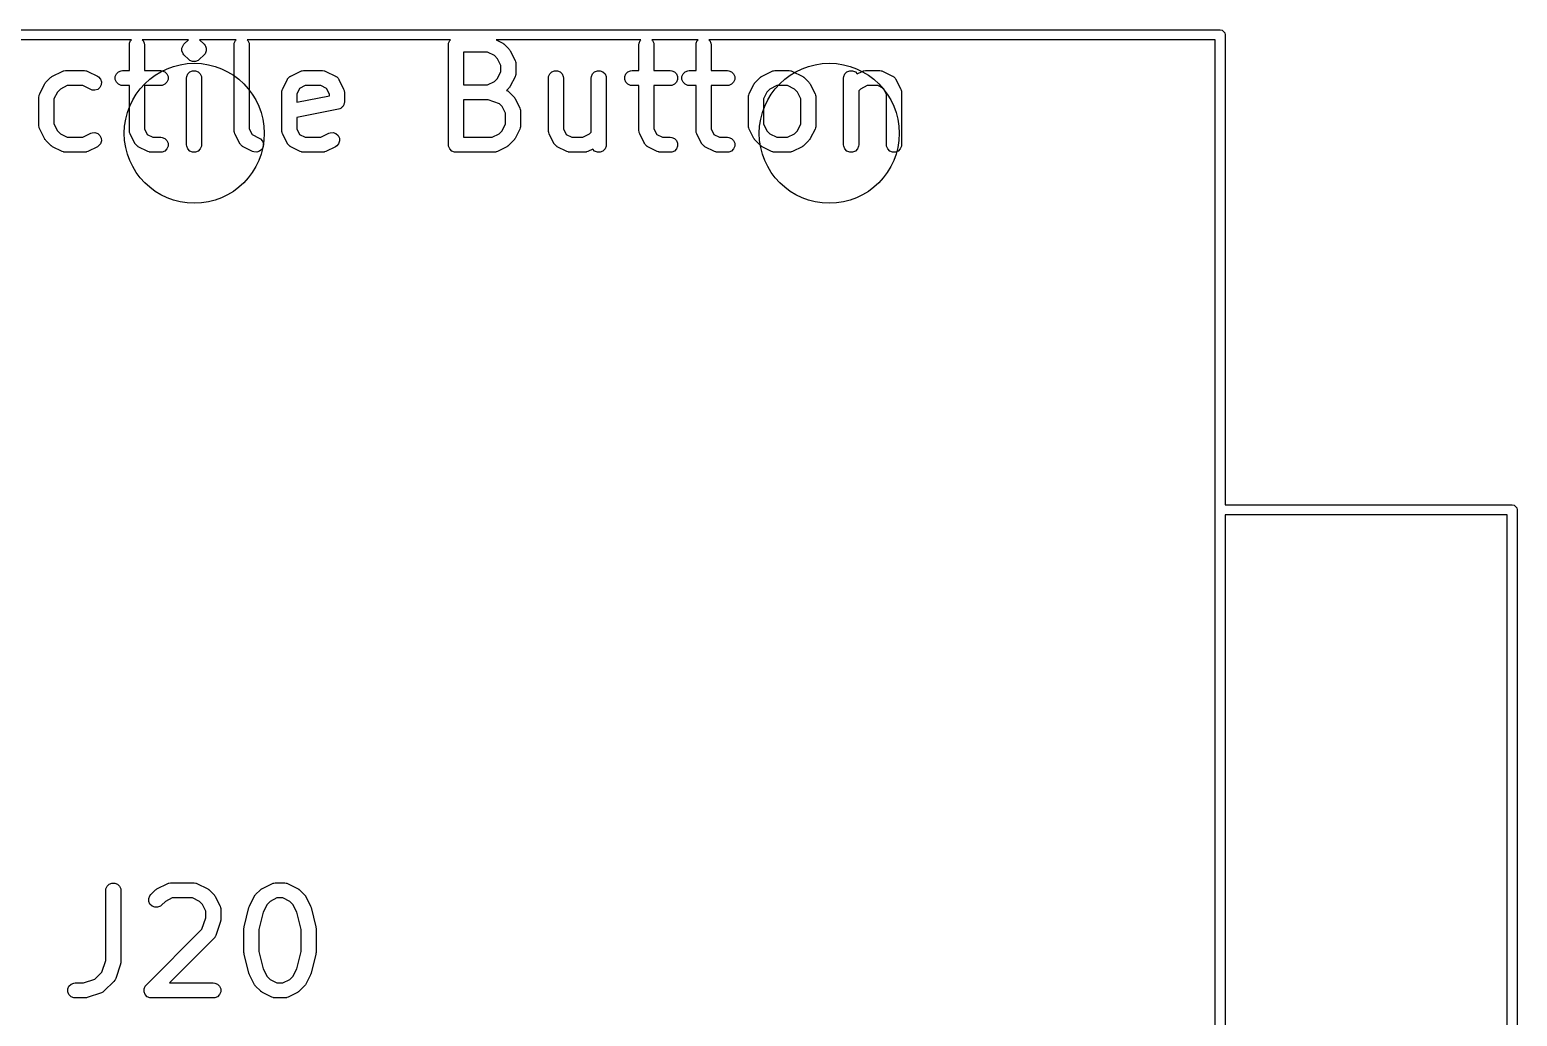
# Model space of a CAD drawing. Extents: x 0.58 to 7.69, y -5.21 to -0.56.
# Drawn here: x 1.04 to 1.625, y -3.291 to -2.903 of the extents above; entities that cross this region are included whole.
import ezdxf

# ---------------------------------------------------------------- set-up
doc = ezdxf.new("R2010")
doc.units = 0
doc.header["$MEASUREMENT"] = 0
doc.layers.add('BLACK', color=7, linetype='CONTINUOUS')

msp = doc.modelspace()

# ---------------------------------------------------------------- linework, layer by layer
at = {"layer": 'BLACK', "linetype": 'CONTINUOUS'}
for p, q in [((0.69685, -2.90295), (1.50827, -2.90295)), ((1.50827, -2.90295), (1.50902, -2.9031)), ((1.50902, -2.9031), (1.51009, -2.90417)), ((1.51009, -2.90417), (1.51024, -2.90492)), ((1.07961, -2.90689), (1.00138, -2.90689)), ((1.07879, -2.90885), (1.07884, -2.90828)), ((1.07879, -2.91902), (1.07879, -2.90885)), ((1.07884, -2.90828), (1.07928, -2.90721)), ((1.07928, -2.90721), (1.07961, -2.90689)), ((1.10202, -2.90689), (1.08387, -2.90689)), ((1.08387, -2.90689), (1.08419, -2.90721)), ((1.08419, -2.90721), (1.08464, -2.90828)), ((1.08464, -2.90828), (1.08469, -2.90885)), ((1.08469, -2.90885), (1.08469, -2.91902)), ((1.09947, -2.91015), (1.09991, -2.90909)), ((1.09947, -2.9113), (1.09947, -2.91015)), ((1.09991, -2.90909), (1.10027, -2.90864)), ((1.10027, -2.90864), (1.10202, -2.90689)), ((1.12085, -2.90689), (1.10645, -2.90689)), ((1.10645, -2.90689), (1.1082, -2.90864)), ((1.1082, -2.90864), (1.10857, -2.90909)), ((1.10857, -2.90909), (1.10871, -2.90943)), ((1.10871, -2.90943), (1.10901, -2.91015)), ((1.10901, -2.91015), (1.10901, -2.9113)), ((1.12003, -2.90885), (1.12009, -2.90828)), ((1.12003, -2.9426), (1.12003, -2.90885)), ((1.12009, -2.90828), (1.12053, -2.90721)), ((1.12053, -2.90721), (1.12085, -2.90689)), ((1.20521, -2.90689), (1.12512, -2.90689)), ((1.12512, -2.90689), (1.12544, -2.90721)), ((1.12544, -2.90721), (1.12588, -2.90828)), ((1.12588, -2.90828), (1.12594, -2.90885)), ((1.12594, -2.90885), (1.12594, -2.9419)), ((1.2044, -2.90885), (1.20445, -2.90828)), ((1.2044, -2.94822), (1.2044, -2.90885)), ((1.20445, -2.90828), (1.20489, -2.90721)), ((1.20489, -2.90721), (1.20521, -2.90689)), ((1.28021, -2.90689), (1.22315, -2.90689)), ((1.22315, -2.90689), (1.22554, -2.90808)), ((1.22554, -2.90808), (1.22579, -2.90824)), ((1.22579, -2.90824), (1.22586, -2.90827)), ((1.22586, -2.90827), (1.22594, -2.90834)), ((1.22594, -2.90834), (1.22603, -2.90839)), ((1.22603, -2.90839), (1.22608, -2.90845)), ((1.22608, -2.90845), (1.22631, -2.90864)), ((1.22631, -2.90864), (1.22818, -2.91051)), ((1.22818, -2.91051), (1.22837, -2.91074)), ((1.27939, -2.90885), (1.27944, -2.90828)), ((1.27939, -2.91902), (1.27939, -2.90885)), ((1.27944, -2.90828), (1.27988, -2.90721)), ((1.27988, -2.90721), (1.28021, -2.90689)), ((1.3027, -2.90689), (1.28447, -2.90689)), ((1.28447, -2.90689), (1.28479, -2.90721)), ((1.28479, -2.90721), (1.28524, -2.90828)), ((1.28524, -2.90828), (1.28529, -2.90885)), ((1.28529, -2.90885), (1.28529, -2.91902)), ((1.30188, -2.90885), (1.30194, -2.90828)), ((1.30188, -2.91902), (1.30188, -2.90885)), ((1.30194, -2.90828), (1.30238, -2.90721)), ((1.30238, -2.90721), (1.3027, -2.90689)), ((1.30697, -2.90689), (1.30729, -2.90721)), ((1.5063, -2.90689), (1.30697, -2.90689)), ((1.30729, -2.90721), (1.30773, -2.90828)), ((1.30773, -2.90828), (1.30779, -2.90885)), ((1.30779, -2.90885), (1.30779, -2.91902)), ((1.5063, -3.61949), (1.5063, -2.90689)), ((1.51024, -2.90492), (1.51024, -3.08996)), ((1.09991, -2.91237), (1.09947, -2.9113)), ((1.10027, -2.91281), (1.09991, -2.91237)), ((1.10215, -2.91469), (1.10027, -2.91281)), ((1.1026, -2.91506), (1.10215, -2.91469)), ((1.10366, -2.9155), (1.1026, -2.91506)), ((1.10481, -2.9155), (1.10366, -2.9155)), ((1.10366, -2.9155), (1.10366, -2.9155)), ((1.10588, -2.91506), (1.10481, -2.9155)), ((1.10481, -2.9155), (1.10481, -2.9155)), ((1.10632, -2.91469), (1.10588, -2.91506)), ((1.1082, -2.91281), (1.10632, -2.91469)), ((1.10857, -2.91237), (1.1082, -2.91281)), ((1.10901, -2.9113), (1.10857, -2.91237)), ((1.21978, -2.9118), (1.2103, -2.9118)), ((1.2103, -2.9118), (1.2103, -2.92465)), ((1.22247, -2.91315), (1.21978, -2.9118)), ((1.22367, -2.91435), (1.22247, -2.91315)), ((1.22502, -2.91705), (1.22367, -2.91435)), ((1.22837, -2.91074), (1.22843, -2.91079)), ((1.22843, -2.91079), (1.22849, -2.91088)), ((1.22849, -2.91088), (1.22855, -2.91096)), ((1.22855, -2.91096), (1.22858, -2.91103)), ((1.22858, -2.91103), (1.22874, -2.91128)), ((1.22874, -2.91128), (1.23061, -2.91503)), ((1.23061, -2.91503), (1.23082, -2.91557)), ((1.23082, -2.91557), (1.23083, -2.91568)), ((1.23083, -2.91568), (1.23087, -2.91577)), ((1.23087, -2.91577), (1.23092, -2.91635)), ((1.23092, -2.91635), (1.23092, -2.9201)), ((1.04591, -2.92364), (1.04778, -2.92176)), ((1.04778, -2.92176), (1.04801, -2.92158)), ((1.04801, -2.92158), (1.04806, -2.92152)), ((1.04806, -2.92152), (1.04815, -2.92146)), ((1.04815, -2.92146), (1.04823, -2.92139)), ((1.04823, -2.92139), (1.0483, -2.92136)), ((1.0483, -2.92136), (1.04855, -2.92121)), ((1.04855, -2.92121), (1.0523, -2.91933)), ((1.0523, -2.91933), (1.05284, -2.91913)), ((1.05284, -2.91913), (1.05294, -2.91912)), ((1.05294, -2.91912), (1.05304, -2.91908)), ((1.05304, -2.91908), (1.05362, -2.91902)), ((1.05362, -2.91902), (1.06112, -2.91902)), ((1.06112, -2.91902), (1.06169, -2.91908)), ((1.06169, -2.91908), (1.06179, -2.91912)), ((1.06179, -2.91912), (1.0619, -2.91913)), ((1.0619, -2.91913), (1.06244, -2.91933)), ((1.06244, -2.91933), (1.06619, -2.92121)), ((1.06619, -2.92121), (1.06668, -2.92152)), ((1.06668, -2.92152), (1.06743, -2.92239)), ((1.07322, -2.9214), (1.07366, -2.92033)), ((1.07322, -2.92255), (1.07322, -2.9214)), ((1.07366, -2.92033), (1.07448, -2.91952)), ((1.07448, -2.91952), (1.07554, -2.91908)), ((1.07554, -2.91908), (1.07612, -2.91902)), ((1.07612, -2.91902), (1.07879, -2.91902)), ((1.08469, -2.91902), (1.09111, -2.91902)), ((1.09111, -2.91902), (1.09169, -2.91908)), ((1.09169, -2.91908), (1.09275, -2.91952)), ((1.09275, -2.91952), (1.09357, -2.92033)), ((1.09357, -2.92033), (1.09401, -2.9214)), ((1.09401, -2.9214), (1.09401, -2.92255)), ((1.10128, -2.92197), (1.10134, -2.9214)), ((1.10128, -2.94822), (1.10128, -2.92197)), ((1.10134, -2.9214), (1.10178, -2.92033)), ((1.10178, -2.92033), (1.1026, -2.91952)), ((1.1026, -2.91952), (1.10366, -2.91908)), ((1.10366, -2.91908), (1.10481, -2.91908)), ((1.10481, -2.91908), (1.10588, -2.91952)), ((1.10588, -2.91952), (1.10669, -2.92033)), ((1.10669, -2.92033), (1.10713, -2.9214)), ((1.10713, -2.9214), (1.10719, -2.92197)), ((1.10719, -2.92197), (1.10719, -2.94822)), ((1.14104, -2.92239), (1.14109, -2.92233)), ((1.14109, -2.92233), (1.14127, -2.92204)), ((1.14127, -2.92204), (1.14155, -2.9218)), ((1.14155, -2.9218), (1.1418, -2.92152)), ((1.1418, -2.92152), (1.14209, -2.92133)), ((1.14209, -2.92133), (1.14214, -2.92128)), ((1.14214, -2.92128), (1.14219, -2.92127)), ((1.14219, -2.92127), (1.14229, -2.92121)), ((1.14229, -2.92121), (1.14604, -2.91933)), ((1.14604, -2.91933), (1.14658, -2.91913)), ((1.14658, -2.91913), (1.14668, -2.91912)), ((1.14668, -2.91912), (1.14678, -2.91908)), ((1.14678, -2.91908), (1.14736, -2.91902)), ((1.14736, -2.91902), (1.15486, -2.91902)), ((1.15486, -2.91902), (1.15543, -2.91908)), ((1.15543, -2.91908), (1.15553, -2.91912)), ((1.15553, -2.91912), (1.15564, -2.91913)), ((1.15564, -2.91913), (1.15618, -2.91933)), ((1.15618, -2.91933), (1.15993, -2.92121)), ((1.15993, -2.92121), (1.16002, -2.92127)), ((1.16002, -2.92127), (1.16007, -2.92128)), ((1.16007, -2.92128), (1.16012, -2.92133)), ((1.16012, -2.92133), (1.16042, -2.92152)), ((1.16042, -2.92152), (1.16066, -2.9218)), ((1.16066, -2.9218), (1.16094, -2.92204)), ((1.16094, -2.92204), (1.16112, -2.92233)), ((1.16112, -2.92233), (1.16117, -2.92239)), ((1.22247, -2.9233), (1.22367, -2.9221)), ((1.22367, -2.9221), (1.22502, -2.9194)), ((1.22502, -2.9194), (1.22502, -2.91705)), ((1.23061, -2.92142), (1.22874, -2.92517)), ((1.23082, -2.92088), (1.23061, -2.92142)), ((1.23083, -2.92077), (1.23082, -2.92088)), ((1.23087, -2.92068), (1.23083, -2.92077)), ((1.23092, -2.9201), (1.23087, -2.92068)), ((1.24377, -2.92197), (1.24382, -2.9214)), ((1.24377, -2.9426), (1.24377, -2.92197)), ((1.24382, -2.9214), (1.24426, -2.92033)), ((1.24426, -2.92033), (1.24508, -2.91952)), ((1.24508, -2.91952), (1.24614, -2.91908)), ((1.24614, -2.91908), (1.2473, -2.91908)), ((1.2473, -2.91908), (1.24836, -2.91952)), ((1.24836, -2.91952), (1.24917, -2.92033)), ((1.24917, -2.92033), (1.24962, -2.9214)), ((1.24962, -2.9214), (1.24967, -2.92197)), ((1.24967, -2.92197), (1.24967, -2.9419)), ((1.26064, -2.92197), (1.2607, -2.9214)), ((1.26064, -2.94325), (1.26064, -2.92197)), ((1.2607, -2.9214), (1.26114, -2.92033)), ((1.26114, -2.92033), (1.26195, -2.91952)), ((1.26195, -2.91952), (1.26302, -2.91908)), ((1.26302, -2.91908), (1.26417, -2.91908)), ((1.26417, -2.91908), (1.26523, -2.91952)), ((1.26523, -2.91952), (1.26605, -2.92033)), ((1.26605, -2.92033), (1.26649, -2.9214)), ((1.26649, -2.9214), (1.26654, -2.92197)), ((1.26654, -2.92197), (1.26654, -2.94822)), ((1.27382, -2.9214), (1.27426, -2.92033)), ((1.27382, -2.92255), (1.27382, -2.9214)), ((1.27426, -2.92033), (1.27507, -2.91952)), ((1.27507, -2.91952), (1.27614, -2.91908)), ((1.27614, -2.91908), (1.27672, -2.91902)), ((1.27672, -2.91902), (1.27939, -2.91902)), ((1.28529, -2.91902), (1.29171, -2.91902)), ((1.29171, -2.91902), (1.29229, -2.91908)), ((1.29229, -2.91908), (1.29335, -2.91952)), ((1.29335, -2.91952), (1.29417, -2.92033)), ((1.29417, -2.92033), (1.29461, -2.9214)), ((1.29461, -2.9214), (1.29461, -2.92255)), ((1.29632, -2.9214), (1.29676, -2.92033)), ((1.29632, -2.92255), (1.29632, -2.9214)), ((1.29676, -2.92033), (1.29757, -2.91952)), ((1.29757, -2.91952), (1.29864, -2.91908)), ((1.29864, -2.91908), (1.29921, -2.91902)), ((1.29921, -2.91902), (1.30188, -2.91902)), ((1.30779, -2.91902), (1.31421, -2.91902)), ((1.31421, -2.91902), (1.31479, -2.91908)), ((1.31479, -2.91908), (1.31585, -2.91952)), ((1.31585, -2.91952), (1.31667, -2.92033)), ((1.31667, -2.92033), (1.31711, -2.9214)), ((1.31711, -2.9214), (1.31711, -2.92255)), ((1.32525, -2.92364), (1.32712, -2.92176)), ((1.32712, -2.92176), (1.32735, -2.92158)), ((1.32735, -2.92158), (1.3274, -2.92152)), ((1.3274, -2.92152), (1.32749, -2.92146)), ((1.32749, -2.92146), (1.32757, -2.92139)), ((1.32757, -2.92139), (1.32764, -2.92136)), ((1.32764, -2.92136), (1.32789, -2.92121)), ((1.32789, -2.92121), (1.33164, -2.91933)), ((1.33164, -2.91933), (1.33218, -2.91913)), ((1.33218, -2.91913), (1.33228, -2.91912)), ((1.33228, -2.91912), (1.33238, -2.91908)), ((1.33238, -2.91908), (1.33296, -2.91902)), ((1.33296, -2.91902), (1.33858, -2.91902)), ((1.33858, -2.91902), (1.33916, -2.91908)), ((1.33916, -2.91908), (1.33926, -2.91912)), ((1.33926, -2.91912), (1.33936, -2.91913)), ((1.33936, -2.91913), (1.3399, -2.91933)), ((1.3399, -2.91933), (1.34365, -2.92121)), ((1.34365, -2.92121), (1.3439, -2.92136)), ((1.3439, -2.92136), (1.34397, -2.92139)), ((1.34397, -2.92139), (1.34405, -2.92146)), ((1.34405, -2.92146), (1.34414, -2.92152)), ((1.34414, -2.92152), (1.34419, -2.92158)), ((1.34419, -2.92158), (1.34442, -2.92176)), ((1.34442, -2.92176), (1.34629, -2.92364)), ((1.36, -2.92197), (1.36006, -2.9214)), ((1.36, -2.94822), (1.36, -2.92197)), ((1.36006, -2.9214), (1.3605, -2.92033)), ((1.3605, -2.92033), (1.36131, -2.91952)), ((1.36131, -2.91952), (1.36238, -2.91908)), ((1.36238, -2.91908), (1.36353, -2.91908)), ((1.36353, -2.91908), (1.3646, -2.91952)), ((1.3646, -2.91952), (1.36536, -2.92028)), ((1.36536, -2.92028), (1.36726, -2.91933)), ((1.36726, -2.91933), (1.3678, -2.91913)), ((1.3678, -2.91913), (1.3679, -2.91912)), ((1.3679, -2.91912), (1.368, -2.91908)), ((1.368, -2.91908), (1.36858, -2.91902)), ((1.36858, -2.91902), (1.3742, -2.91902)), ((1.3742, -2.91902), (1.37478, -2.91908)), ((1.37478, -2.91908), (1.37488, -2.91912)), ((1.37488, -2.91912), (1.37498, -2.91913)), ((1.37498, -2.91913), (1.37552, -2.91933)), ((1.37552, -2.91933), (1.37927, -2.92121)), ((1.37927, -2.92121), (1.37937, -2.92127)), ((1.37937, -2.92127), (1.37942, -2.92128)), ((1.37942, -2.92128), (1.37947, -2.92133)), ((1.37947, -2.92133), (1.37976, -2.92152)), ((1.37976, -2.92152), (1.38001, -2.9218)), ((1.38001, -2.9218), (1.38029, -2.92204)), ((1.38029, -2.92204), (1.38047, -2.92233)), ((1.38047, -2.92233), (1.38052, -2.92239)), ((1.04327, -2.92869), (1.04348, -2.92815)), ((1.04348, -2.92815), (1.04535, -2.9244)), ((1.04535, -2.9244), (1.04551, -2.92416)), ((1.04551, -2.92416), (1.04554, -2.92408)), ((1.04554, -2.92408), (1.04561, -2.924)), ((1.04561, -2.924), (1.04566, -2.92391)), ((1.04566, -2.92391), (1.04572, -2.92386)), ((1.04572, -2.92386), (1.04591, -2.92364)), ((1.05042, -2.92747), (1.04907, -2.93017)), ((1.05162, -2.92628), (1.05042, -2.92747)), ((1.05432, -2.92493), (1.05162, -2.92628)), ((1.06042, -2.92493), (1.05432, -2.92493)), ((1.06355, -2.92649), (1.06042, -2.92493)), ((1.06409, -2.9267), (1.06355, -2.92649)), ((1.06524, -2.92678), (1.06409, -2.9267)), ((1.06633, -2.92641), (1.06524, -2.92678)), ((1.0672, -2.92566), (1.06633, -2.92641)), ((1.06771, -2.92463), (1.0672, -2.92566)), ((1.06743, -2.92239), (1.0678, -2.92348)), ((1.0678, -2.92348), (1.06771, -2.92463)), ((1.07366, -2.92361), (1.07322, -2.92255)), ((1.07448, -2.92443), (1.07366, -2.92361)), ((1.07554, -2.92487), (1.07448, -2.92443)), ((1.07612, -2.92493), (1.07554, -2.92487)), ((1.07879, -2.92493), (1.07612, -2.92493)), ((1.07879, -2.9426), (1.07879, -2.92493)), ((1.09111, -2.92493), (1.08469, -2.92493)), ((1.08469, -2.92493), (1.08469, -2.9419)), ((1.09169, -2.92487), (1.09111, -2.92493)), ((1.09275, -2.92443), (1.09169, -2.92487)), ((1.09357, -2.92361), (1.09275, -2.92443)), ((1.09401, -2.92255), (1.09357, -2.92361)), ((1.13878, -2.9276), (1.13884, -2.92702)), ((1.13878, -2.9426), (1.13878, -2.9276)), ((1.13884, -2.92702), (1.13888, -2.92692)), ((1.13888, -2.92682), (1.13909, -2.92628)), ((1.13888, -2.92692), (1.13888, -2.92682)), ((1.13909, -2.92628), (1.14097, -2.92253)), ((1.14097, -2.92253), (1.14103, -2.92243)), ((1.14103, -2.92243), (1.14104, -2.92239)), ((1.14581, -2.92605), (1.14469, -2.9283)), ((1.14805, -2.92493), (1.14581, -2.92605)), ((1.15416, -2.92493), (1.14805, -2.92493)), ((1.1564, -2.92605), (1.15416, -2.92493)), ((1.15753, -2.9283), (1.1564, -2.92605)), ((1.16117, -2.92239), (1.16119, -2.92243)), ((1.16119, -2.92243), (1.16125, -2.92253)), ((1.16125, -2.92253), (1.16312, -2.92628)), ((1.16312, -2.92628), (1.16333, -2.92682)), ((1.16333, -2.92682), (1.16334, -2.92692)), ((1.16334, -2.92692), (1.16338, -2.92702)), ((1.16338, -2.92702), (1.16343, -2.9276)), ((1.16343, -2.9276), (1.16343, -2.93135)), ((1.2103, -2.92465), (1.21978, -2.92465)), ((1.21978, -2.92465), (1.22247, -2.9233)), ((1.22818, -2.92594), (1.22732, -2.9268)), ((1.22732, -2.9268), (1.22756, -2.92691)), ((1.22756, -2.92691), (1.22764, -2.92698)), ((1.22764, -2.92698), (1.22774, -2.92702)), ((1.22774, -2.92702), (1.22818, -2.92739)), ((1.22837, -2.92571), (1.22818, -2.92594)), ((1.22818, -2.92739), (1.23006, -2.92926)), ((1.22843, -2.92566), (1.22837, -2.92571)), ((1.22849, -2.92557), (1.22843, -2.92566)), ((1.22855, -2.92549), (1.22849, -2.92557)), ((1.22858, -2.92542), (1.22855, -2.92549)), ((1.22874, -2.92517), (1.22858, -2.92542)), ((1.27426, -2.92361), (1.27382, -2.92255)), ((1.27507, -2.92443), (1.27426, -2.92361)), ((1.27614, -2.92487), (1.27507, -2.92443)), ((1.27672, -2.92493), (1.27614, -2.92487)), ((1.27939, -2.92493), (1.27672, -2.92493)), ((1.27939, -2.9426), (1.27939, -2.92493)), ((1.29171, -2.92493), (1.28529, -2.92493)), ((1.28529, -2.92493), (1.28529, -2.9419)), ((1.29229, -2.92487), (1.29171, -2.92493)), ((1.29335, -2.92443), (1.29229, -2.92487)), ((1.29417, -2.92361), (1.29335, -2.92443)), ((1.29461, -2.92255), (1.29417, -2.92361)), ((1.29676, -2.92361), (1.29632, -2.92255)), ((1.29757, -2.92443), (1.29676, -2.92361)), ((1.29864, -2.92487), (1.29757, -2.92443)), ((1.29921, -2.92493), (1.29864, -2.92487)), ((1.30188, -2.92493), (1.29921, -2.92493)), ((1.30188, -2.9426), (1.30188, -2.92493)), ((1.31421, -2.92493), (1.30779, -2.92493)), ((1.30779, -2.92493), (1.30779, -2.9419)), ((1.31479, -2.92487), (1.31421, -2.92493)), ((1.31585, -2.92443), (1.31479, -2.92487)), ((1.31667, -2.92361), (1.31585, -2.92443)), ((1.31711, -2.92255), (1.31667, -2.92361)), ((1.32261, -2.92869), (1.32282, -2.92815)), ((1.32282, -2.92815), (1.32469, -2.9244)), ((1.32469, -2.9244), (1.32485, -2.92416)), ((1.32485, -2.92416), (1.32488, -2.92408)), ((1.32488, -2.92408), (1.32495, -2.924)), ((1.32495, -2.924), (1.325, -2.92391)), ((1.325, -2.92391), (1.32506, -2.92386)), ((1.32506, -2.92386), (1.32525, -2.92364)), ((1.32976, -2.92747), (1.32841, -2.93017)), ((1.33096, -2.92628), (1.32976, -2.92747)), ((1.33366, -2.92493), (1.33096, -2.92628)), ((1.33789, -2.92493), (1.33366, -2.92493)), ((1.34058, -2.92628), (1.33789, -2.92493)), ((1.34178, -2.92747), (1.34058, -2.92628)), ((1.34313, -2.93017), (1.34178, -2.92747)), ((1.34629, -2.92364), (1.34648, -2.92386)), ((1.34648, -2.92386), (1.34654, -2.92391)), ((1.34654, -2.92391), (1.3466, -2.924)), ((1.3466, -2.924), (1.34666, -2.92408)), ((1.34666, -2.92408), (1.34669, -2.92416)), ((1.34669, -2.92416), (1.34685, -2.9244)), ((1.34685, -2.9244), (1.34872, -2.92815)), ((1.34872, -2.92815), (1.34893, -2.92869)), ((1.36658, -2.92628), (1.36591, -2.92695)), ((1.36591, -2.92695), (1.36591, -2.94822)), ((1.36928, -2.92493), (1.36658, -2.92628)), ((1.37351, -2.92493), (1.36928, -2.92493)), ((1.37575, -2.92605), (1.37351, -2.92493)), ((1.37687, -2.9283), (1.37575, -2.92605)), ((1.38052, -2.92239), (1.38053, -2.92243)), ((1.38053, -2.92243), (1.38059, -2.92253)), ((1.38059, -2.92253), (1.38247, -2.92628)), ((1.38247, -2.92628), (1.38268, -2.92682)), ((1.38268, -2.92682), (1.38268, -2.92692)), ((1.38268, -2.92692), (1.38272, -2.92702)), ((1.38272, -2.92702), (1.38278, -2.9276)), ((1.38278, -2.9276), (1.38278, -2.94822)), ((1.04317, -2.92947), (1.04322, -2.9289)), ((1.04317, -2.94072), (1.04317, -2.92947)), ((1.04322, -2.9289), (1.04326, -2.9288)), ((1.04326, -2.9288), (1.04327, -2.92869)), ((1.04907, -2.93017), (1.04907, -2.94003)), ((1.14469, -2.9283), (1.14469, -2.9315)), ((1.14469, -2.9315), (1.15753, -2.92893)), ((1.15753, -2.92893), (1.15753, -2.9283)), ((1.16185, -2.93391), (1.16161, -2.93408)), ((1.16212, -2.9338), (1.16185, -2.93391)), ((1.16233, -2.9336), (1.16212, -2.9338)), ((1.16257, -2.93343), (1.16233, -2.9336)), ((1.16273, -2.93319), (1.16257, -2.93343)), ((1.16294, -2.93299), (1.16273, -2.93319)), ((1.16305, -2.93272), (1.16294, -2.93299)), ((1.16321, -2.93248), (1.16305, -2.93272)), ((1.16327, -2.93219), (1.16321, -2.93248)), ((1.16338, -2.93192), (1.16327, -2.93219)), ((1.16343, -2.93135), (1.16338, -2.93192)), ((1.21999, -2.93055), (1.2103, -2.93055)), ((1.2103, -2.93055), (1.2103, -2.94527)), ((1.2245, -2.93205), (1.21999, -2.93055)), ((1.22554, -2.9331), (1.2245, -2.93205)), ((1.22689, -2.93579), (1.22554, -2.9331)), ((1.23006, -2.92926), (1.23025, -2.92949)), ((1.23025, -2.92949), (1.2303, -2.92954)), ((1.2303, -2.92954), (1.23036, -2.92963)), ((1.23036, -2.92963), (1.23043, -2.92971)), ((1.23043, -2.92971), (1.23046, -2.92978)), ((1.23046, -2.92978), (1.23061, -2.93003)), ((1.23061, -2.93003), (1.23249, -2.93378)), ((1.23249, -2.93378), (1.23269, -2.93432)), ((1.32251, -2.92947), (1.32256, -2.9289)), ((1.32251, -2.94072), (1.32251, -2.92947)), ((1.32256, -2.9289), (1.3226, -2.9288)), ((1.3226, -2.9288), (1.32261, -2.92869)), ((1.32841, -2.93017), (1.32841, -2.94003)), ((1.34313, -2.94003), (1.34313, -2.93017)), ((1.34893, -2.92869), (1.34894, -2.9288)), ((1.34894, -2.9288), (1.34898, -2.9289)), ((1.34898, -2.9289), (1.34903, -2.92947)), ((1.34903, -2.92947), (1.34903, -2.94072)), ((1.37687, -2.94822), (1.37687, -2.9283)), ((1.16106, -2.93424), (1.14469, -2.93752)), ((1.14469, -2.93752), (1.14469, -2.9419)), ((1.16161, -2.93408), (1.16106, -2.93424)), ((1.22689, -2.94003), (1.22689, -2.93579)), ((1.23269, -2.93432), (1.2327, -2.93442)), ((1.2327, -2.93442), (1.23274, -2.93452)), ((1.23274, -2.93452), (1.2328, -2.9351)), ((1.2328, -2.9351), (1.2328, -2.94072)), ((1.04322, -2.9413), (1.04317, -2.94072)), ((1.04326, -2.9414), (1.04322, -2.9413)), ((1.04327, -2.9415), (1.04326, -2.9414)), ((1.04348, -2.94204), (1.04327, -2.9415)), ((1.04535, -2.94579), (1.04348, -2.94204)), ((1.04907, -2.94003), (1.05042, -2.94272)), ((1.05042, -2.94272), (1.05162, -2.94392)), ((1.05162, -2.94392), (1.05432, -2.94527)), ((1.05432, -2.94527), (1.06042, -2.94527)), ((1.06042, -2.94527), (1.06355, -2.94371)), ((1.06355, -2.94371), (1.06409, -2.9435)), ((1.06409, -2.9435), (1.06524, -2.94342)), ((1.06524, -2.94342), (1.06633, -2.94378)), ((1.06633, -2.94378), (1.0672, -2.94454)), ((1.0672, -2.94454), (1.06771, -2.94557)), ((1.06771, -2.94557), (1.0678, -2.94672)), ((1.07884, -2.94317), (1.07879, -2.9426)), ((1.07888, -2.94327), (1.07884, -2.94317)), ((1.07889, -2.94338), (1.07888, -2.94327)), ((1.0791, -2.94392), (1.07889, -2.94338)), ((1.08097, -2.94767), (1.0791, -2.94392)), ((1.08469, -2.9419), (1.08582, -2.94415)), ((1.08582, -2.94415), (1.08806, -2.94527)), ((1.08806, -2.94527), (1.09111, -2.94527)), ((1.09111, -2.94527), (1.09169, -2.94533)), ((1.09169, -2.94533), (1.09275, -2.94577)), ((1.12009, -2.94317), (1.12003, -2.9426)), ((1.12013, -2.94327), (1.12009, -2.94317)), ((1.12014, -2.94338), (1.12013, -2.94327)), ((1.12034, -2.94392), (1.12014, -2.94338)), ((1.12222, -2.94767), (1.12034, -2.94392)), ((1.12594, -2.9419), (1.12706, -2.94415)), ((1.12706, -2.94415), (1.12993, -2.94558)), ((1.12993, -2.94558), (1.13042, -2.94589)), ((1.13884, -2.94317), (1.13878, -2.9426)), ((1.13888, -2.94327), (1.13884, -2.94317)), ((1.13888, -2.94338), (1.13888, -2.94327)), ((1.13909, -2.94392), (1.13888, -2.94338)), ((1.14097, -2.94767), (1.13909, -2.94392)), ((1.14469, -2.9419), (1.14581, -2.94415)), ((1.14581, -2.94415), (1.14805, -2.94527)), ((1.14805, -2.94527), (1.15416, -2.94527)), ((1.15416, -2.94527), (1.15728, -2.94371)), ((1.15728, -2.94371), (1.15783, -2.9435)), ((1.15783, -2.9435), (1.15897, -2.94342)), ((1.15897, -2.94342), (1.16007, -2.94378)), ((1.16007, -2.94378), (1.16094, -2.94454)), ((1.16094, -2.94454), (1.16145, -2.94557)), ((1.16145, -2.94557), (1.16153, -2.94672)), ((1.2103, -2.94527), (1.22165, -2.94527)), ((1.22165, -2.94527), (1.22435, -2.94392)), ((1.22435, -2.94392), (1.22554, -2.94272)), ((1.22554, -2.94272), (1.22689, -2.94003)), ((1.23249, -2.94204), (1.23061, -2.94579)), ((1.23269, -2.9415), (1.23249, -2.94204)), ((1.2327, -2.9414), (1.23269, -2.9415)), ((1.23274, -2.9413), (1.2327, -2.9414)), ((1.2328, -2.94072), (1.23274, -2.9413)), ((1.24382, -2.94317), (1.24377, -2.9426)), ((1.24386, -2.94327), (1.24382, -2.94317)), ((1.24387, -2.94338), (1.24386, -2.94327)), ((1.24408, -2.94392), (1.24387, -2.94338)), ((1.24595, -2.94767), (1.24408, -2.94392)), ((1.24967, -2.9419), (1.25079, -2.94415)), ((1.25079, -2.94415), (1.25304, -2.94527)), ((1.25304, -2.94527), (1.25727, -2.94527)), ((1.25727, -2.94527), (1.25997, -2.94392)), ((1.25997, -2.94392), (1.26064, -2.94325)), ((1.27944, -2.94317), (1.27939, -2.9426)), ((1.27948, -2.94327), (1.27944, -2.94317)), ((1.27949, -2.94338), (1.27948, -2.94327)), ((1.2797, -2.94392), (1.27949, -2.94338)), ((1.28157, -2.94767), (1.2797, -2.94392)), ((1.28529, -2.9419), (1.28642, -2.94415)), ((1.28642, -2.94415), (1.28866, -2.94527)), ((1.28866, -2.94527), (1.29171, -2.94527)), ((1.29171, -2.94527), (1.29229, -2.94533)), ((1.29229, -2.94533), (1.29335, -2.94577)), ((1.30194, -2.94317), (1.30188, -2.9426)), ((1.30198, -2.94327), (1.30194, -2.94317)), ((1.30199, -2.94338), (1.30198, -2.94327)), ((1.3022, -2.94392), (1.30199, -2.94338)), ((1.30407, -2.94767), (1.3022, -2.94392)), ((1.30779, -2.9419), (1.30891, -2.94415)), ((1.30891, -2.94415), (1.31116, -2.94527)), ((1.31116, -2.94527), (1.31421, -2.94527)), ((1.31421, -2.94527), (1.31479, -2.94533)), ((1.31479, -2.94533), (1.31585, -2.94577)), ((1.32256, -2.9413), (1.32251, -2.94072)), ((1.3226, -2.9414), (1.32256, -2.9413)), ((1.32261, -2.9415), (1.3226, -2.9414)), ((1.32282, -2.94204), (1.32261, -2.9415)), ((1.32469, -2.94579), (1.32282, -2.94204)), ((1.32841, -2.94003), (1.32976, -2.94272)), ((1.32976, -2.94272), (1.33096, -2.94392)), ((1.33096, -2.94392), (1.33366, -2.94527)), ((1.33366, -2.94527), (1.33789, -2.94527)), ((1.33789, -2.94527), (1.34058, -2.94392)), ((1.34058, -2.94392), (1.34178, -2.94272)), ((1.34178, -2.94272), (1.34313, -2.94003)), ((1.34872, -2.94204), (1.34685, -2.94579)), ((1.34893, -2.9415), (1.34872, -2.94204)), ((1.34894, -2.9414), (1.34893, -2.9415)), ((1.34898, -2.9413), (1.34894, -2.9414)), ((1.34903, -2.94072), (1.34898, -2.9413)), ((1.04551, -2.94604), (1.04535, -2.94579)), ((1.04554, -2.94611), (1.04551, -2.94604)), ((1.04561, -2.94619), (1.04554, -2.94611)), ((1.04566, -2.94628), (1.04561, -2.94619)), ((1.04572, -2.94633), (1.04566, -2.94628)), ((1.04591, -2.94656), (1.04572, -2.94633)), ((1.04778, -2.94843), (1.04591, -2.94656)), ((1.04801, -2.94862), (1.04778, -2.94843)), ((1.04806, -2.94868), (1.04801, -2.94862)), ((1.04815, -2.94874), (1.04806, -2.94868)), ((1.04823, -2.9488), (1.04815, -2.94874)), ((1.0483, -2.94883), (1.04823, -2.9488)), ((1.04855, -2.94899), (1.0483, -2.94883)), ((1.0523, -2.95086), (1.04855, -2.94899)), ((1.05284, -2.95107), (1.0523, -2.95086)), ((1.05294, -2.95108), (1.05284, -2.95107)), ((1.05304, -2.95112), (1.05294, -2.95108)), ((1.05362, -2.95117), (1.05304, -2.95112)), ((1.06112, -2.95117), (1.05362, -2.95117)), ((1.06169, -2.95112), (1.06112, -2.95117)), ((1.06179, -2.95108), (1.06169, -2.95112)), ((1.0619, -2.95107), (1.06179, -2.95108)), ((1.06244, -2.95086), (1.0619, -2.95107)), ((1.06619, -2.94899), (1.06244, -2.95086)), ((1.06668, -2.94868), (1.06619, -2.94899)), ((1.06743, -2.94781), (1.06668, -2.94868)), ((1.0678, -2.94672), (1.06743, -2.94781)), ((1.08103, -2.94776), (1.08097, -2.94767)), ((1.08105, -2.94781), (1.08103, -2.94776)), ((1.0811, -2.94787), (1.08105, -2.94781)), ((1.08128, -2.94816), (1.0811, -2.94787)), ((1.08156, -2.9484), (1.08128, -2.94816)), ((1.0818, -2.94868), (1.08156, -2.9484)), ((1.0821, -2.94886), (1.0818, -2.94868)), ((1.08215, -2.94891), (1.0821, -2.94886)), ((1.0822, -2.94893), (1.08215, -2.94891)), ((1.08229, -2.94899), (1.0822, -2.94893)), ((1.08604, -2.95086), (1.08229, -2.94899)), ((1.08658, -2.95107), (1.08604, -2.95086)), ((1.08669, -2.95108), (1.08658, -2.95107)), ((1.08679, -2.95112), (1.08669, -2.95108)), ((1.08736, -2.95117), (1.08679, -2.95112)), ((1.09111, -2.95117), (1.08736, -2.95117)), ((1.09169, -2.95112), (1.09111, -2.95117)), ((1.09275, -2.95068), (1.09169, -2.95112)), ((1.09275, -2.94577), (1.09357, -2.94658)), ((1.09357, -2.94986), (1.09275, -2.95068)), ((1.09357, -2.94658), (1.09401, -2.94765)), ((1.09401, -2.9488), (1.09357, -2.94986)), ((1.09401, -2.94765), (1.09401, -2.9488)), ((1.10134, -2.9488), (1.10128, -2.94822)), ((1.10178, -2.94986), (1.10134, -2.9488)), ((1.1026, -2.95068), (1.10178, -2.94986)), ((1.10366, -2.95112), (1.1026, -2.95068)), ((1.10481, -2.95112), (1.10366, -2.95112)), ((1.10588, -2.95068), (1.10481, -2.95112)), ((1.10669, -2.94986), (1.10588, -2.95068)), ((1.10713, -2.9488), (1.10669, -2.94986)), ((1.10719, -2.94822), (1.10713, -2.9488)), ((1.12228, -2.94776), (1.12222, -2.94767)), ((1.12229, -2.94781), (1.12228, -2.94776)), ((1.12234, -2.94787), (1.12229, -2.94781)), ((1.12253, -2.94816), (1.12234, -2.94787)), ((1.12281, -2.9484), (1.12253, -2.94816)), ((1.12305, -2.94868), (1.12281, -2.9484)), ((1.12334, -2.94886), (1.12305, -2.94868)), ((1.1234, -2.94891), (1.12334, -2.94886)), ((1.12344, -2.94893), (1.1234, -2.94891)), ((1.12354, -2.94899), (1.12344, -2.94893)), ((1.12729, -2.95086), (1.12354, -2.94899)), ((1.12783, -2.95107), (1.12729, -2.95086)), ((1.12898, -2.95115), (1.12783, -2.95107)), ((1.13007, -2.95079), (1.12898, -2.95115)), ((1.13094, -2.95003), (1.13007, -2.95079)), ((1.13042, -2.94589), (1.13117, -2.94676)), ((1.13146, -2.949), (1.13094, -2.95003)), ((1.13117, -2.94676), (1.13154, -2.94785)), ((1.13154, -2.94785), (1.13146, -2.949)), ((1.14103, -2.94776), (1.14097, -2.94767)), ((1.14104, -2.94781), (1.14103, -2.94776)), ((1.14109, -2.94787), (1.14104, -2.94781)), ((1.14127, -2.94816), (1.14109, -2.94787)), ((1.14155, -2.9484), (1.14127, -2.94816)), ((1.1418, -2.94868), (1.14155, -2.9484)), ((1.14209, -2.94886), (1.1418, -2.94868)), ((1.14214, -2.94891), (1.14209, -2.94886)), ((1.14219, -2.94893), (1.14214, -2.94891)), ((1.14229, -2.94899), (1.14219, -2.94893)), ((1.14604, -2.95086), (1.14229, -2.94899)), ((1.14658, -2.95107), (1.14604, -2.95086)), ((1.14668, -2.95108), (1.14658, -2.95107)), ((1.14678, -2.95112), (1.14668, -2.95108)), ((1.14736, -2.95117), (1.14678, -2.95112)), ((1.15486, -2.95117), (1.14736, -2.95117)), ((1.15543, -2.95112), (1.15486, -2.95117)), ((1.15553, -2.95108), (1.15543, -2.95112)), ((1.15564, -2.95107), (1.15553, -2.95108)), ((1.15618, -2.95086), (1.15564, -2.95107)), ((1.15993, -2.94899), (1.15618, -2.95086)), ((1.16042, -2.94868), (1.15993, -2.94899)), ((1.16117, -2.94781), (1.16042, -2.94868)), ((1.16153, -2.94672), (1.16117, -2.94781)), ((1.20445, -2.9488), (1.2044, -2.94822)), ((1.20489, -2.94986), (1.20445, -2.9488)), ((1.20571, -2.95068), (1.20489, -2.94986)), ((1.20677, -2.95112), (1.20571, -2.95068)), ((1.20735, -2.95117), (1.20677, -2.95112)), ((1.22235, -2.95117), (1.20735, -2.95117)), ((1.22292, -2.95112), (1.22235, -2.95117)), ((1.22302, -2.95108), (1.22292, -2.95112)), ((1.22313, -2.95107), (1.22302, -2.95108)), ((1.22367, -2.95086), (1.22313, -2.95107)), ((1.22742, -2.94899), (1.22367, -2.95086)), ((1.22767, -2.94883), (1.22742, -2.94899)), ((1.22774, -2.9488), (1.22767, -2.94883)), ((1.22782, -2.94874), (1.22774, -2.9488)), ((1.22791, -2.94868), (1.22782, -2.94874)), ((1.22796, -2.94862), (1.22791, -2.94868)), ((1.22818, -2.94843), (1.22796, -2.94862)), ((1.23006, -2.94656), (1.22818, -2.94843)), ((1.23025, -2.94633), (1.23006, -2.94656)), ((1.2303, -2.94628), (1.23025, -2.94633)), ((1.23036, -2.94619), (1.2303, -2.94628)), ((1.23043, -2.94611), (1.23036, -2.94619)), ((1.23046, -2.94604), (1.23043, -2.94611)), ((1.23061, -2.94579), (1.23046, -2.94604)), ((1.24601, -2.94776), (1.24595, -2.94767)), ((1.24603, -2.94781), (1.24601, -2.94776)), ((1.24608, -2.94787), (1.24603, -2.94781)), ((1.24626, -2.94816), (1.24608, -2.94787)), ((1.24654, -2.9484), (1.24626, -2.94816)), ((1.24678, -2.94868), (1.24654, -2.9484)), ((1.24708, -2.94886), (1.24678, -2.94868)), ((1.24713, -2.94891), (1.24708, -2.94886)), ((1.24718, -2.94893), (1.24713, -2.94891)), ((1.24727, -2.94899), (1.24718, -2.94893)), ((1.25102, -2.95086), (1.24727, -2.94899)), ((1.25156, -2.95107), (1.25102, -2.95086)), ((1.25167, -2.95108), (1.25156, -2.95107)), ((1.25177, -2.95112), (1.25167, -2.95108)), ((1.25234, -2.95117), (1.25177, -2.95112)), ((1.25797, -2.95117), (1.25234, -2.95117)), ((1.25854, -2.95112), (1.25797, -2.95117)), ((1.25864, -2.95108), (1.25854, -2.95112)), ((1.25875, -2.95107), (1.25864, -2.95108)), ((1.25929, -2.95086), (1.25875, -2.95107)), ((1.26119, -2.94991), (1.25929, -2.95086)), ((1.26195, -2.95068), (1.26119, -2.94991)), ((1.26302, -2.95112), (1.26195, -2.95068)), ((1.26417, -2.95112), (1.26302, -2.95112)), ((1.26523, -2.95068), (1.26417, -2.95112)), ((1.26605, -2.94986), (1.26523, -2.95068)), ((1.26649, -2.9488), (1.26605, -2.94986)), ((1.26654, -2.94822), (1.26649, -2.9488)), ((1.28163, -2.94776), (1.28157, -2.94767)), ((1.28165, -2.94781), (1.28163, -2.94776)), ((1.2817, -2.94787), (1.28165, -2.94781)), ((1.28188, -2.94816), (1.2817, -2.94787)), ((1.28216, -2.9484), (1.28188, -2.94816)), ((1.2824, -2.94868), (1.28216, -2.9484)), ((1.2827, -2.94886), (1.2824, -2.94868)), ((1.28275, -2.94891), (1.2827, -2.94886)), ((1.2828, -2.94893), (1.28275, -2.94891)), ((1.28289, -2.94899), (1.2828, -2.94893)), ((1.28664, -2.95086), (1.28289, -2.94899)), ((1.28718, -2.95107), (1.28664, -2.95086)), ((1.28729, -2.95108), (1.28718, -2.95107)), ((1.28739, -2.95112), (1.28729, -2.95108)), ((1.28796, -2.95117), (1.28739, -2.95112)), ((1.29171, -2.95117), (1.28796, -2.95117)), ((1.29229, -2.95112), (1.29171, -2.95117)), ((1.29335, -2.95068), (1.29229, -2.95112)), ((1.29335, -2.94577), (1.29417, -2.94658)), ((1.29417, -2.94986), (1.29335, -2.95068)), ((1.29417, -2.94658), (1.29461, -2.94765)), ((1.29461, -2.9488), (1.29417, -2.94986)), ((1.29461, -2.94765), (1.29461, -2.9488)), ((1.30413, -2.94776), (1.30407, -2.94767)), ((1.30415, -2.94781), (1.30413, -2.94776)), ((1.3042, -2.94787), (1.30415, -2.94781)), ((1.30438, -2.94816), (1.3042, -2.94787)), ((1.30466, -2.9484), (1.30438, -2.94816)), ((1.3049, -2.94868), (1.30466, -2.9484)), ((1.30519, -2.94886), (1.3049, -2.94868)), ((1.30525, -2.94891), (1.30519, -2.94886)), ((1.30529, -2.94893), (1.30525, -2.94891)), ((1.30539, -2.94899), (1.30529, -2.94893)), ((1.30914, -2.95086), (1.30539, -2.94899)), ((1.30968, -2.95107), (1.30914, -2.95086)), ((1.30979, -2.95108), (1.30968, -2.95107)), ((1.30989, -2.95112), (1.30979, -2.95108)), ((1.31046, -2.95117), (1.30989, -2.95112)), ((1.31421, -2.95117), (1.31046, -2.95117)), ((1.31479, -2.95112), (1.31421, -2.95117)), ((1.31585, -2.95068), (1.31479, -2.95112)), ((1.31585, -2.94577), (1.31667, -2.94658)), ((1.31667, -2.94986), (1.31585, -2.95068)), ((1.31667, -2.94658), (1.31711, -2.94765)), ((1.31711, -2.9488), (1.31667, -2.94986)), ((1.31711, -2.94765), (1.31711, -2.9488)), ((1.32485, -2.94604), (1.32469, -2.94579)), ((1.32488, -2.94611), (1.32485, -2.94604)), ((1.32495, -2.94619), (1.32488, -2.94611)), ((1.325, -2.94628), (1.32495, -2.94619)), ((1.32506, -2.94633), (1.325, -2.94628)), ((1.32525, -2.94656), (1.32506, -2.94633)), ((1.32712, -2.94843), (1.32525, -2.94656)), ((1.32735, -2.94862), (1.32712, -2.94843)), ((1.3274, -2.94868), (1.32735, -2.94862)), ((1.32749, -2.94874), (1.3274, -2.94868)), ((1.32757, -2.9488), (1.32749, -2.94874)), ((1.32764, -2.94883), (1.32757, -2.9488)), ((1.32789, -2.94899), (1.32764, -2.94883)), ((1.33164, -2.95086), (1.32789, -2.94899)), ((1.33218, -2.95107), (1.33164, -2.95086)), ((1.33228, -2.95108), (1.33218, -2.95107)), ((1.33238, -2.95112), (1.33228, -2.95108)), ((1.33296, -2.95117), (1.33238, -2.95112)), ((1.33858, -2.95117), (1.33296, -2.95117)), ((1.33916, -2.95112), (1.33858, -2.95117)), ((1.33926, -2.95108), (1.33916, -2.95112)), ((1.33936, -2.95107), (1.33926, -2.95108)), ((1.3399, -2.95086), (1.33936, -2.95107)), ((1.34365, -2.94899), (1.3399, -2.95086)), ((1.3439, -2.94883), (1.34365, -2.94899)), ((1.34397, -2.9488), (1.3439, -2.94883)), ((1.34405, -2.94874), (1.34397, -2.9488)), ((1.34414, -2.94868), (1.34405, -2.94874)), ((1.34419, -2.94862), (1.34414, -2.94868)), ((1.34442, -2.94843), (1.34419, -2.94862)), ((1.34629, -2.94656), (1.34442, -2.94843)), ((1.34648, -2.94633), (1.34629, -2.94656)), ((1.34654, -2.94628), (1.34648, -2.94633)), ((1.3466, -2.94619), (1.34654, -2.94628)), ((1.34666, -2.94611), (1.3466, -2.94619)), ((1.34669, -2.94604), (1.34666, -2.94611)), ((1.34685, -2.94579), (1.34669, -2.94604)), ((1.36006, -2.9488), (1.36, -2.94822)), ((1.3605, -2.94986), (1.36006, -2.9488)), ((1.36131, -2.95068), (1.3605, -2.94986)), ((1.36238, -2.95112), (1.36131, -2.95068)), ((1.36353, -2.95112), (1.36238, -2.95112)), ((1.3646, -2.95068), (1.36353, -2.95112)), ((1.36541, -2.94986), (1.3646, -2.95068)), ((1.36585, -2.9488), (1.36541, -2.94986)), ((1.36591, -2.94822), (1.36585, -2.9488)), ((1.37693, -2.9488), (1.37687, -2.94822)), ((1.37737, -2.94986), (1.37693, -2.9488)), ((1.37819, -2.95068), (1.37737, -2.94986)), ((1.37925, -2.95112), (1.37819, -2.95068)), ((1.3804, -2.95112), (1.37925, -2.95112)), ((1.38147, -2.95068), (1.3804, -2.95112)), ((1.38228, -2.94986), (1.38147, -2.95068)), ((1.38272, -2.9488), (1.38228, -2.94986)), ((1.38278, -2.94822), (1.38272, -2.9488)), ((1.51024, -3.08996), (1.62323, -3.08996)), ((1.62323, -3.08996), (1.62398, -3.09011)), ((1.62398, -3.09011), (1.62505, -3.09118)), ((1.62505, -3.09118), (1.6252, -3.09193)), ((1.6252, -3.09193), (1.6252, -3.43445)), ((1.51024, -3.0939), (1.51024, -3.43248)), ((1.62126, -3.0939), (1.51024, -3.0939)), ((1.62126, -3.43248), (1.62126, -3.0939)), ((1.06951, -3.24173), (1.06956, -3.24115)), ((1.06951, -3.26937), (1.06951, -3.24173)), ((1.06956, -3.24115), (1.07, -3.24008)), ((1.07, -3.24008), (1.07082, -3.23927)), ((1.07082, -3.23927), (1.07188, -3.23883)), ((1.07188, -3.23883), (1.07304, -3.23883)), ((1.07304, -3.23883), (1.0741, -3.23927)), ((1.0741, -3.23927), (1.07491, -3.24008)), ((1.07491, -3.24008), (1.07536, -3.24115)), ((1.07536, -3.24115), (1.07541, -3.24173)), ((1.07541, -3.24173), (1.07541, -3.26985)), ((1.08644, -3.2449), (1.08688, -3.24383)), ((1.08688, -3.24383), (1.08724, -3.24339)), ((1.08724, -3.24339), (1.08912, -3.24151)), ((1.08912, -3.24151), (1.08935, -3.24133)), ((1.08935, -3.24133), (1.0894, -3.24127)), ((1.0894, -3.24127), (1.08949, -3.24121)), ((1.08949, -3.24121), (1.08957, -3.24114)), ((1.08957, -3.24114), (1.08964, -3.24111)), ((1.08964, -3.24111), (1.08989, -3.24096)), ((1.08989, -3.24096), (1.09364, -3.23908)), ((1.09364, -3.23908), (1.09418, -3.23888)), ((1.09418, -3.23888), (1.09428, -3.23887)), ((1.09428, -3.23887), (1.09438, -3.23883)), ((1.09438, -3.23883), (1.09496, -3.23877)), ((1.09496, -3.23877), (1.10433, -3.23877)), ((1.10433, -3.23877), (1.10491, -3.23883)), ((1.10491, -3.23883), (1.105, -3.23887)), ((1.105, -3.23887), (1.10511, -3.23888)), ((1.10511, -3.23888), (1.10565, -3.23908)), ((1.10565, -3.23908), (1.1094, -3.24096)), ((1.1094, -3.24096), (1.10965, -3.24111)), ((1.10965, -3.24111), (1.10972, -3.24114)), ((1.10972, -3.24114), (1.1098, -3.24121)), ((1.1098, -3.24121), (1.10989, -3.24127)), ((1.10989, -3.24127), (1.10994, -3.24133)), ((1.10994, -3.24133), (1.11017, -3.24151)), ((1.11017, -3.24151), (1.11204, -3.24339)), ((1.11204, -3.24339), (1.11223, -3.24361)), ((1.11223, -3.24361), (1.11229, -3.24366)), ((1.11229, -3.24366), (1.11234, -3.24375)), ((1.11234, -3.24375), (1.11241, -3.24383)), ((1.11241, -3.24383), (1.11244, -3.24391)), ((1.11244, -3.24391), (1.1126, -3.24415)), ((1.1126, -3.24415), (1.11447, -3.2479)), ((1.12606, -3.2479), (1.12794, -3.24415)), ((1.12794, -3.24415), (1.12809, -3.24391)), ((1.12809, -3.24391), (1.12812, -3.24383)), ((1.12812, -3.24383), (1.12819, -3.24375)), ((1.12819, -3.24375), (1.12824, -3.24366)), ((1.12824, -3.24366), (1.1283, -3.24361)), ((1.1283, -3.24361), (1.12849, -3.24339)), ((1.12849, -3.24339), (1.13036, -3.24151)), ((1.13036, -3.24151), (1.13059, -3.24133)), ((1.13059, -3.24133), (1.13064, -3.24127)), ((1.13064, -3.24127), (1.13073, -3.24121)), ((1.13073, -3.24121), (1.13081, -3.24114)), ((1.13081, -3.24114), (1.13088, -3.24111)), ((1.13088, -3.24111), (1.13113, -3.24096)), ((1.13113, -3.24096), (1.13488, -3.23908)), ((1.13488, -3.23908), (1.13542, -3.23888)), ((1.13542, -3.23888), (1.13553, -3.23887)), ((1.13553, -3.23887), (1.13563, -3.23883)), ((1.13563, -3.23883), (1.1362, -3.23877)), ((1.1362, -3.23877), (1.13995, -3.23877)), ((1.13995, -3.23877), (1.14053, -3.23883)), ((1.14053, -3.23883), (1.14063, -3.23887)), ((1.14063, -3.23887), (1.14073, -3.23888)), ((1.14073, -3.23888), (1.14127, -3.23908)), ((1.14127, -3.23908), (1.14502, -3.24096)), ((1.14502, -3.24096), (1.14527, -3.24111)), ((1.14527, -3.24111), (1.14534, -3.24114)), ((1.14534, -3.24114), (1.14542, -3.24121)), ((1.14542, -3.24121), (1.14551, -3.24127)), ((1.14551, -3.24127), (1.14556, -3.24133)), ((1.14556, -3.24133), (1.14579, -3.24151)), ((1.14579, -3.24151), (1.14766, -3.24339)), ((1.14766, -3.24339), (1.14785, -3.24361)), ((1.14785, -3.24361), (1.14791, -3.24366)), ((1.14791, -3.24366), (1.14796, -3.24375)), ((1.14796, -3.24375), (1.14803, -3.24383)), ((1.14803, -3.24383), (1.14806, -3.24391)), ((1.14806, -3.24391), (1.14822, -3.24415)), ((1.14822, -3.24415), (1.15009, -3.2479)), ((1.08644, -3.24605), (1.08644, -3.2449)), ((1.08688, -3.24712), (1.08644, -3.24605)), ((1.08769, -3.24793), (1.08688, -3.24712)), ((1.08876, -3.24837), (1.08769, -3.24793)), ((1.08991, -3.24837), (1.08876, -3.24837)), ((1.09097, -3.24793), (1.08991, -3.24837)), ((1.09142, -3.24756), (1.09097, -3.24793)), ((1.09296, -3.24603), (1.09142, -3.24756)), ((1.09565, -3.24468), (1.09296, -3.24603)), ((1.10363, -3.24468), (1.09565, -3.24468)), ((1.10633, -3.24603), (1.10363, -3.24468)), ((1.10753, -3.24722), (1.10633, -3.24603)), ((1.10888, -3.24992), (1.10753, -3.24722)), ((1.10888, -3.25249), (1.10888, -3.24992)), ((1.11447, -3.2479), (1.11468, -3.24844)), ((1.11468, -3.24844), (1.11469, -3.24855)), ((1.11469, -3.24855), (1.11473, -3.24865)), ((1.11473, -3.24865), (1.11478, -3.24922)), ((1.11478, -3.24922), (1.11478, -3.25297)), ((1.12396, -3.25601), (1.12584, -3.24851)), ((1.12584, -3.24851), (1.12585, -3.24847)), ((1.12585, -3.24844), (1.12595, -3.2482)), ((1.12585, -3.24847), (1.12585, -3.24844)), ((1.12595, -3.2482), (1.12603, -3.24796)), ((1.12603, -3.24796), (1.12605, -3.24795)), ((1.12605, -3.24795), (1.12606, -3.2479)), ((1.13149, -3.25025), (1.12978, -3.25709)), ((1.133, -3.24722), (1.13149, -3.25025)), ((1.1342, -3.24603), (1.133, -3.24722)), ((1.1369, -3.24468), (1.1342, -3.24603)), ((1.13925, -3.24468), (1.1369, -3.24468)), ((1.14195, -3.24603), (1.13925, -3.24468)), ((1.14315, -3.24722), (1.14195, -3.24603)), ((1.14466, -3.25025), (1.14315, -3.24722)), ((1.14637, -3.25709), (1.14466, -3.25025)), ((1.15009, -3.2479), (1.15011, -3.24795)), ((1.15011, -3.24795), (1.15012, -3.24796)), ((1.15012, -3.24796), (1.15021, -3.2482)), ((1.15021, -3.2482), (1.1503, -3.24844)), ((1.1503, -3.24844), (1.1503, -3.24847)), ((1.1503, -3.24847), (1.15031, -3.24851)), ((1.15031, -3.24851), (1.15219, -3.25601)), ((1.10737, -3.257), (1.10888, -3.25249)), ((1.11463, -3.25391), (1.11276, -3.25953)), ((1.1147, -3.25362), (1.11463, -3.25391)), ((1.11473, -3.25355), (1.1147, -3.25362)), ((1.11474, -3.25345), (1.11473, -3.25355)), ((1.11476, -3.25334), (1.11474, -3.25345)), ((1.11478, -3.25297), (1.11475, -3.25327)), ((1.11475, -3.25327), (1.11476, -3.25334)), ((1.12391, -3.25636), (1.12393, -3.25615)), ((1.12393, -3.25615), (1.12395, -3.25611)), ((1.12395, -3.25611), (1.12396, -3.25601)), ((1.15219, -3.25601), (1.1522, -3.25611)), ((1.1522, -3.25611), (1.15222, -3.25615)), ((1.15222, -3.25615), (1.15224, -3.25636)), ((1.08537, -3.27901), (1.10737, -3.257)), ((1.11204, -3.26069), (1.09459, -3.27814)), ((1.11241, -3.26024), (1.11204, -3.26069)), ((1.11245, -3.26014), (1.11241, -3.26024)), ((1.11252, -3.26006), (1.11245, -3.26014)), ((1.11276, -3.25953), (1.11252, -3.26006)), ((1.12388, -3.25658), (1.12391, -3.25636)), ((1.12389, -3.25662), (1.12388, -3.25658)), ((1.12388, -3.25672), (1.12389, -3.25662)), ((1.12388, -3.2661), (1.12388, -3.25672)), ((1.12978, -3.25709), (1.12978, -3.26573)), ((1.14637, -3.26573), (1.14637, -3.25709)), ((1.15224, -3.25636), (1.15227, -3.25658)), ((1.15227, -3.25658), (1.15227, -3.25662)), ((1.15227, -3.25662), (1.15228, -3.25672)), ((1.15228, -3.25672), (1.15228, -3.2661)), ((1.12389, -3.2662), (1.12388, -3.2661)), ((1.12388, -3.26624), (1.12389, -3.2662)), ((1.12391, -3.26646), (1.12388, -3.26624)), ((1.12393, -3.26667), (1.12391, -3.26646)), ((1.12395, -3.26671), (1.12393, -3.26667)), ((1.12396, -3.26681), (1.12395, -3.26671)), ((1.12584, -3.27431), (1.12396, -3.26681)), ((1.12978, -3.26573), (1.13149, -3.27257)), ((1.14466, -3.27257), (1.14637, -3.26573)), ((1.15219, -3.26681), (1.15031, -3.27431)), ((1.1522, -3.26671), (1.15219, -3.26681)), ((1.15222, -3.26667), (1.1522, -3.26671)), ((1.15224, -3.26646), (1.15222, -3.26667)), ((1.15227, -3.26624), (1.15224, -3.26646)), ((1.15228, -3.2661), (1.15227, -3.2662)), ((1.15227, -3.2662), (1.15227, -3.26624)), ((1.068, -3.27388), (1.06951, -3.26937)), ((1.07526, -3.27078), (1.07339, -3.2764)), ((1.07533, -3.27049), (1.07526, -3.27078)), ((1.07536, -3.27042), (1.07533, -3.27049)), ((1.07537, -3.27032), (1.07536, -3.27042)), ((1.07539, -3.27022), (1.07537, -3.27032)), ((1.07541, -3.26985), (1.07538, -3.27014)), ((1.07538, -3.27014), (1.07539, -3.27022)), ((1.13149, -3.27257), (1.133, -3.2756)), ((1.14315, -3.2756), (1.14466, -3.27257)), ((1.05457, -3.28052), (1.05501, -3.27945)), ((1.05501, -3.27945), (1.05582, -3.27864)), ((1.05582, -3.27864), (1.05689, -3.2782)), ((1.05689, -3.2782), (1.05746, -3.27814)), ((1.05746, -3.27814), (1.06073, -3.27814)), ((1.06073, -3.27814), (1.06524, -3.27664)), ((1.06524, -3.27664), (1.068, -3.27388)), ((1.07267, -3.27756), (1.06892, -3.28131)), ((1.07304, -3.27711), (1.07267, -3.27756)), ((1.07308, -3.27701), (1.07304, -3.27711)), ((1.07315, -3.27693), (1.07308, -3.27701)), ((1.07339, -3.2764), (1.07315, -3.27693)), ((1.08456, -3.28052), (1.085, -3.27945)), ((1.085, -3.27945), (1.08537, -3.27901)), ((1.09459, -3.27814), (1.11183, -3.27814)), ((1.11183, -3.27814), (1.11241, -3.2782)), ((1.11241, -3.2782), (1.11347, -3.27864)), ((1.11347, -3.27864), (1.11428, -3.27945)), ((1.11428, -3.27945), (1.11473, -3.28052)), ((1.12585, -3.27435), (1.12584, -3.27431)), ((1.12585, -3.27438), (1.12585, -3.27435)), ((1.12595, -3.27462), (1.12585, -3.27438)), ((1.12603, -3.27486), (1.12595, -3.27462)), ((1.12605, -3.27487), (1.12603, -3.27486)), ((1.12606, -3.27492), (1.12605, -3.27487)), ((1.12794, -3.27867), (1.12606, -3.27492)), ((1.12809, -3.27891), (1.12794, -3.27867)), ((1.12812, -3.27899), (1.12809, -3.27891)), ((1.12819, -3.27907), (1.12812, -3.27899)), ((1.12824, -3.27916), (1.12819, -3.27907)), ((1.1283, -3.27921), (1.12824, -3.27916)), ((1.12849, -3.27943), (1.1283, -3.27921)), ((1.13036, -3.28131), (1.12849, -3.27943)), ((1.133, -3.2756), (1.1342, -3.27679)), ((1.1342, -3.27679), (1.1369, -3.27814)), ((1.1369, -3.27814), (1.13925, -3.27814)), ((1.13925, -3.27814), (1.14195, -3.27679)), ((1.14195, -3.27679), (1.14315, -3.2756)), ((1.14766, -3.27943), (1.14579, -3.28131)), ((1.14785, -3.27921), (1.14766, -3.27943)), ((1.14791, -3.27916), (1.14785, -3.27921)), ((1.14796, -3.27907), (1.14791, -3.27916)), ((1.14803, -3.27899), (1.14796, -3.27907)), ((1.14806, -3.27891), (1.14803, -3.27899)), ((1.14822, -3.27867), (1.14806, -3.27891)), ((1.15009, -3.27492), (1.14822, -3.27867)), ((1.15011, -3.27487), (1.15009, -3.27492)), ((1.15012, -3.27486), (1.15011, -3.27487)), ((1.15021, -3.27462), (1.15012, -3.27486)), ((1.1503, -3.27438), (1.15021, -3.27462)), ((1.15031, -3.27431), (1.1503, -3.27435)), ((1.1503, -3.27435), (1.1503, -3.27438)), ((1.05457, -3.28167), (1.05457, -3.28052)), ((1.05501, -3.28274), (1.05457, -3.28167)), ((1.05582, -3.28355), (1.05501, -3.28274)), ((1.05689, -3.28399), (1.05582, -3.28355)), ((1.05746, -3.28405), (1.05689, -3.28399)), ((1.06121, -3.28405), (1.05746, -3.28405)), ((1.0615, -3.28402), (1.06121, -3.28405)), ((1.06158, -3.28402), (1.0615, -3.28402)), ((1.06168, -3.284), (1.06158, -3.28402)), ((1.06179, -3.28399), (1.06168, -3.284)), ((1.06186, -3.28396), (1.06179, -3.28399)), ((1.06214, -3.2839), (1.06186, -3.28396)), ((1.06777, -3.28202), (1.06214, -3.2839)), ((1.0683, -3.28179), (1.06777, -3.28202)), ((1.06838, -3.28172), (1.0683, -3.28179)), ((1.06848, -3.28168), (1.06838, -3.28172)), ((1.06892, -3.28131), (1.06848, -3.28168)), ((1.08456, -3.28167), (1.08456, -3.28052)), ((1.085, -3.28274), (1.08456, -3.28167)), ((1.08582, -3.28355), (1.085, -3.28274)), ((1.08688, -3.28399), (1.08582, -3.28355)), ((1.08746, -3.28405), (1.08688, -3.28399)), ((1.11183, -3.28405), (1.08746, -3.28405)), ((1.11241, -3.28399), (1.11183, -3.28405)), ((1.11347, -3.28355), (1.11241, -3.28399)), ((1.11428, -3.28274), (1.11347, -3.28355)), ((1.11473, -3.28167), (1.11428, -3.28274)), ((1.11473, -3.28052), (1.11473, -3.28167)), ((1.13059, -3.28149), (1.13036, -3.28131)), ((1.13064, -3.28155), (1.13059, -3.28149)), ((1.13073, -3.28161), (1.13064, -3.28155)), ((1.13081, -3.28168), (1.13073, -3.28161)), ((1.13088, -3.28171), (1.13081, -3.28168)), ((1.13113, -3.28186), (1.13088, -3.28171)), ((1.13488, -3.28374), (1.13113, -3.28186)), ((1.13542, -3.28394), (1.13488, -3.28374)), ((1.13553, -3.28395), (1.13542, -3.28394)), ((1.13563, -3.28399), (1.13553, -3.28395)), ((1.1362, -3.28405), (1.13563, -3.28399)), ((1.13995, -3.28405), (1.1362, -3.28405)), ((1.14053, -3.28399), (1.13995, -3.28405)), ((1.14063, -3.28395), (1.14053, -3.28399)), ((1.14073, -3.28394), (1.14063, -3.28395)), ((1.14127, -3.28374), (1.14073, -3.28394)), ((1.14502, -3.28186), (1.14127, -3.28374)), ((1.14527, -3.28171), (1.14502, -3.28186)), ((1.14534, -3.28168), (1.14527, -3.28171)), ((1.14542, -3.28161), (1.14534, -3.28168)), ((1.14551, -3.28155), (1.14542, -3.28161)), ((1.14556, -3.28149), (1.14551, -3.28155)), ((1.14579, -3.28131), (1.14556, -3.28149))]:
    msp.add_line(p, q, dxfattribs=at)
at = {"layer": 'BLACK'}
for centre in [(1.10433, -2.9437), (1.35433, -2.9437)]:
    msp.add_circle(centre, 0.02756, dxfattribs=at)

doc.saveas('drawing.dxf')
